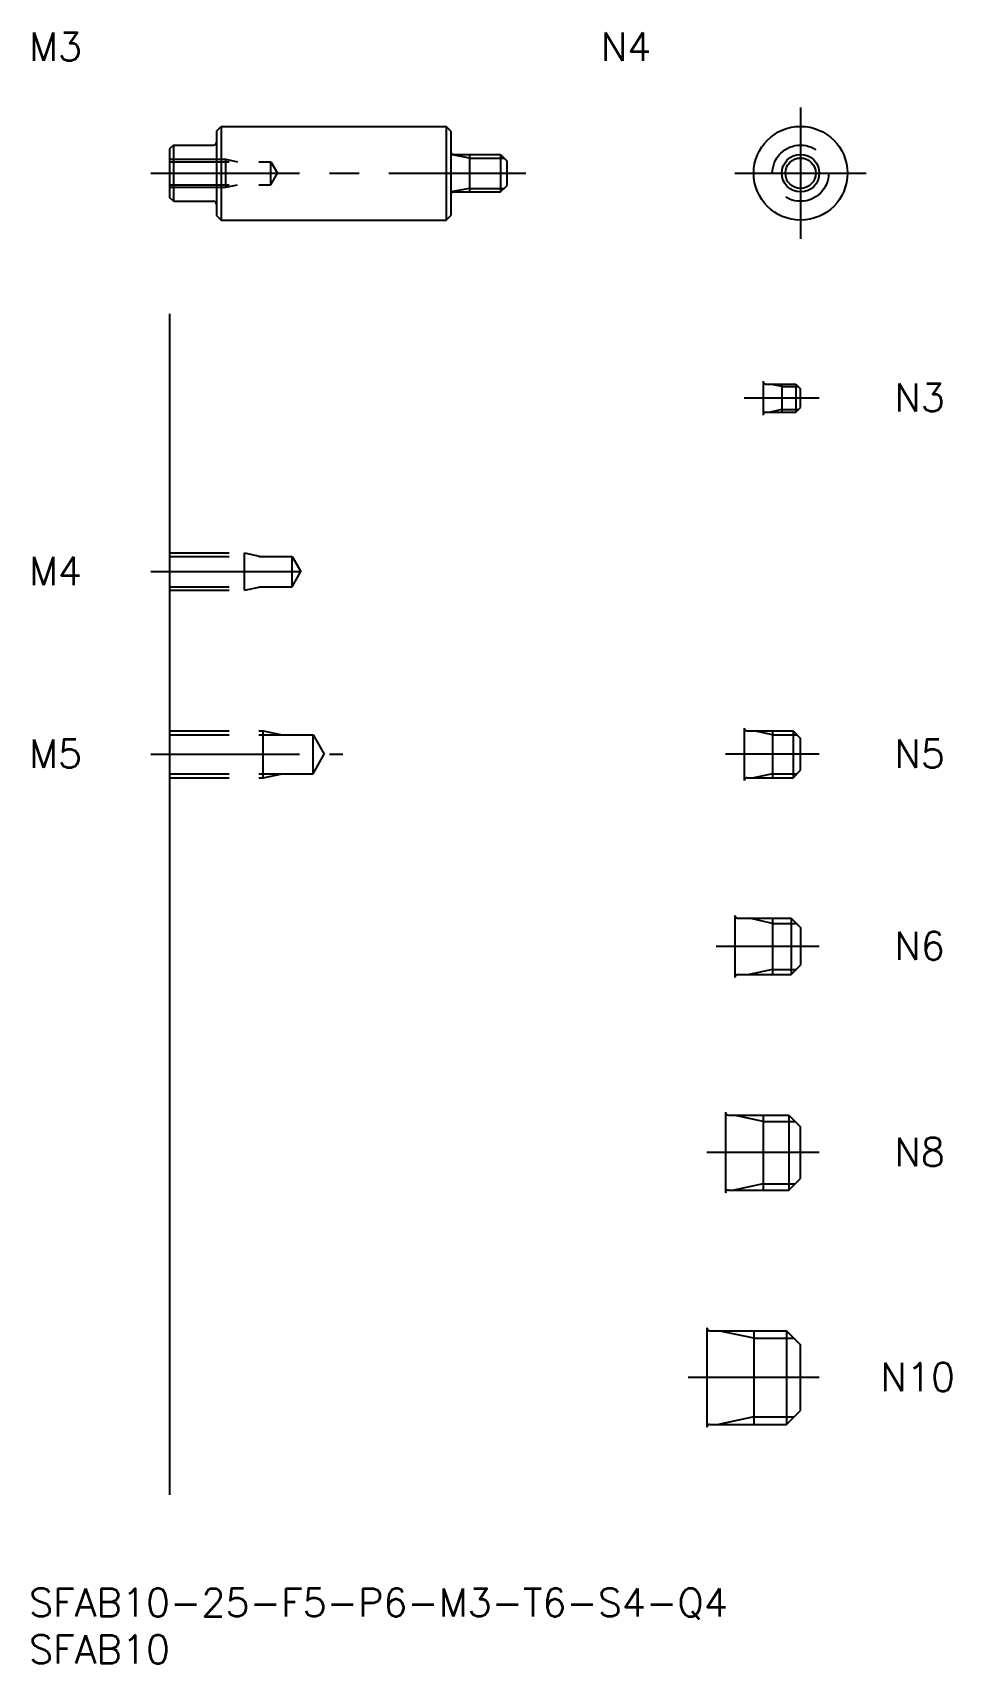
# Model space of a CAD drawing. Extents: x 0 to 98, y -8 to 166.
import ezdxf

# ---------------------------------------------------------------- set-up
doc = ezdxf.new("R2010")
doc.units = 0
doc.header["$LTSCALE"] = 0.5
doc.linetypes.add('CENTER', pattern=[50.8, 31.75, -6.35, 6.35, -6.35])
doc.linetypes.add('DASHED', pattern=[19.05, 12.7, -6.35])
for name, color, linetype in [('MSM_CENTER', 1, 'CENTER'), ('MSM_CONTINUOUS', 7, 'CONTINUOUS'), ('MSM_DASHED', 4, 'DASHED'), ('MSM_NARROW', 5, 'CONTINUOUS'), ('MSM_PART_NUMBER', 7, 'CONTINUOUS')]:
    doc.layers.add(name, color=color, linetype=linetype)
doc.styles.get("Standard").update_dxf_attribs({"font": 'txt.shx', "height": 1, "bigfont": 'bigfont.shx'})

# ---------------------------------------------------------------- blocks, each defined once
blk = doc.blocks.new('*U16')
at = {"layer": 'MSM_PART_NUMBER'}
blk.add_text('SFAB10-25-F5-P6-M3-T6-S4-Q4', height=3, dxfattribs=at).set_placement((0, -3))
blk = doc.blocks.new('*U17')
at = {"layer": 'MSM_PART_NUMBER'}
blk.add_text('SFAB10', height=3, dxfattribs=at).set_placement((0, -8))
blk = doc.blocks.new('*U18')
at = {"layer": 'MSM_PART_NUMBER'}
blk.add_text('M5', height=3, dxfattribs=at).set_placement((0, 87.56))
blk = doc.blocks.new('*U19')
at = {"layer": 'MSM_PART_NUMBER'}
blk.add_text('M4', height=3, dxfattribs=at).set_placement((0, 107.06))
blk = doc.blocks.new('*U20')
at = {"layer": 'MSM_PART_NUMBER'}
blk.add_text('N10', height=3, dxfattribs=at).set_placement((90.82, 21.06))
blk = doc.blocks.new('*U21')
at = {"layer": 'MSM_PART_NUMBER'}
blk.add_text('N8', height=3, dxfattribs=at).set_placement((92.32, 45.06))
blk = doc.blocks.new('*U22')
at = {"layer": 'MSM_PART_NUMBER'}
blk.add_text('N6', height=3, dxfattribs=at).set_placement((92.32, 67.06))
blk = doc.blocks.new('*U23')
at = {"layer": 'MSM_PART_NUMBER'}
blk.add_text('N5', height=3, dxfattribs=at).set_placement((92.32, 87.56))
blk = doc.blocks.new('*U24')
at = {"layer": 'MSM_PART_NUMBER'}
blk.add_text('M3', height=3, dxfattribs=at).set_placement((0, 163))
blk = doc.blocks.new('*U25')
at = {"layer": 'MSM_PART_NUMBER'}
blk.add_text('N4', height=3, dxfattribs=at).set_placement((61, 163))
blk = doc.blocks.new('*U26')
at = {"layer": 'MSM_PART_NUMBER'}
blk.add_text('N3', height=3, dxfattribs=at).set_placement((92.32, 125.56))

msp = doc.modelspace()

# ---------------------------------------------------------------- linework, layer by layer
at = {"layer": 'MSM_CENTER'}
for p, q in [((82.32, 158), (82.32, 144)), ((13, 151), (53, 151)), ((75.32, 151), (89.32, 151)), ((84.32, 127), (76.32, 127)), ((13, 108.5), (31, 108.5)), ((13, 89), (33.5, 89)), ((84.32, 89), (74.32, 89)), ((84.32, 68.5), (73.32, 68.5)), ((84.32, 46.5), (72.32, 46.5)), ((84.32, 22.5), (70.32, 22.5))]:
    msp.add_line(p, q, dxfattribs=at)
at = {"layer": 'MSM_CONTINUOUS'}
for p, q in [((20, 155.5), (20.5, 156)), ((20, 155.5), (20, 146.5)), ((20.5, 156), (20.5, 146)), ((20.5, 156), (44.5, 156)), ((44.5, 156), (44.5, 146)), ((45, 155.5), (44.5, 156)), ((45, 155.5), (45, 146.5)), ((15.4, 154), (15, 153.6)), ((15, 153.6), (15, 148.4)), ((15.4, 154), (19.7, 154)), ((15.4, 154), (15.4, 148)), ((45.3, 153), (50.3, 153)), ((47, 153), (47, 149)), ((50.3, 153), (51, 152.3)), ((50.3, 153), (50.3, 149)), ((51, 149.7), (51, 152.3)), ((50.3, 149), (51, 149.7)), ((15.4, 148), (15, 148.4)), ((15.4, 148), (19.7, 148)), ((45.3, 149), (50.3, 149)), ((20, 146.5), (20.5, 146)), ((44.5, 146), (45, 146.5)), ((20.5, 146), (44.5, 146)), ((15, 136), (15, 10)), ((78.32, 128.8), (78.32, 125.2)), ((78.62, 128.5), (81.82, 128.5)), ((80.32, 128.5), (80.32, 125.5)), ((81.82, 128.5), (82.32, 128)), ((81.82, 128.5), (81.82, 125.5)), ((82.32, 126), (82.32, 128)), ((78.62, 125.5), (81.82, 125.5)), ((81.82, 125.5), (82.32, 126)), ((76.32, 91.8), (76.32, 86.2)), ((76.62, 91.5), (81.52, 91.5)), ((79.32, 91.5), (79.32, 86.5)), ((81.52, 91.5), (82.32, 90.7)), ((81.52, 91.5), (81.52, 86.5)), ((82.32, 87.3), (82.32, 90.7)), ((81.52, 86.5), (82.32, 87.3)), ((76.62, 86.5), (81.52, 86.5)), ((75.32, 71.8), (75.32, 65.2)), ((75.62, 71.5), (81.32, 71.5)), ((79.32, 71.5), (79.32, 65.5)), ((81.32, 71.5), (82.32, 70.5)), ((81.32, 71.5), (81.32, 65.5)), ((82.32, 70.5), (82.32, 66.5)), ((81.32, 65.5), (82.32, 66.5)), ((75.62, 65.5), (81.32, 65.5)), ((74.32, 50.8), (74.32, 42.2)), ((74.62, 50.5), (81.07, 50.5)), ((78.32, 50.5), (78.32, 42.5)), ((81.07, 50.5), (82.32, 49.25)), ((81.07, 50.5), (81.07, 42.5)), ((82.32, 43.75), (82.32, 49.25)), ((81.07, 42.5), (82.32, 43.75)), ((74.62, 42.5), (81.07, 42.5)), ((72.32, 27.8), (72.32, 17.2)), ((72.62, 27.5), (80.82, 27.5)), ((77.32, 27.5), (77.32, 17.5)), ((80.82, 27.5), (82.32, 26)), ((80.82, 27.5), (80.82, 17.5)), ((82.32, 19), (82.32, 26)), ((72.62, 17.5), (80.82, 17.5)), ((80.82, 17.5), (82.32, 19))]:
    msp.add_line(p, q, dxfattribs=at)
for radius in [5, 2]:
    msp.add_circle((82.32, 151), radius, dxfattribs=at)
for centre, start, end in [((19.7, 154.3), 270, 0), ((45.3, 153.3), 180, 270), ((19.7, 147.7), 0, 90), ((45.3, 148.7), 90, 180), ((78.62, 128.8), 180, 270), ((78.62, 125.2), 90, 180), ((76.62, 91.8), 180, 270), ((76.62, 86.2), 90, 180), ((75.62, 71.8), 180, 270), ((75.62, 65.2), 90, 180), ((74.62, 50.8), 180, 270), ((74.62, 42.2), 90, 180), ((72.62, 27.8), 180, 270), ((72.62, 17.2), 90, 180)]:
    msp.add_arc(centre, 0.3, start, end, dxfattribs=at)
at = {"layer": 'MSM_DASHED'}
for p, q in [((15, 152.5), (21, 152.5)), ((15, 152.23), (25.79, 152.23)), ((21, 152.5), (22.25, 152.23)), ((21, 149.5), (21, 152.5)), ((25.79, 149.77), (25.79, 152.23)), ((25.79, 152.23), (26.5, 151)), ((15, 149.77), (25.79, 149.77)), ((21, 149.5), (22.25, 149.77)), ((25.79, 149.77), (26.5, 151)), ((15, 149.5), (21, 149.5)), ((15, 110.5), (23, 110.5)), ((15, 110.12), (28.06, 110.12)), ((23, 106.5), (23, 110.5)), ((23, 110.5), (24.75, 110.12)), ((28.06, 106.88), (28.06, 110.12)), ((28.06, 110.12), (29, 108.5)), ((28.06, 106.88), (29, 108.5)), ((15, 106.88), (28.06, 106.88)), ((15, 106.5), (23, 106.5)), ((23, 106.5), (24.75, 106.88)), ((15, 91.5), (25, 91.5)), ((15, 91.07), (30.31, 91.07)), ((25, 86.5), (25, 91.5)), ((25, 91.5), (27, 91.07)), ((30.31, 86.93), (30.31, 91.07)), ((30.31, 91.07), (31.5, 89)), ((30.31, 86.93), (31.5, 89)), ((15, 86.93), (30.31, 86.93)), ((15, 86.5), (25, 86.5)), ((25, 86.5), (27, 86.93))]:
    msp.add_line(p, q, dxfattribs=at)
msp.add_circle((82.32, 151), 3, dxfattribs=at)
at = {"layer": 'MSM_NARROW'}
for p, q in [((47, 152.62), (45, 153)), ((47, 152.62), (50.68, 152.62)), ((47, 149.38), (45, 149)), ((47, 149.38), (50.68, 149.38)), ((80.32, 128.23), (79.07, 128.5)), ((80.32, 128.23), (82.1, 128.23)), ((80.32, 125.77), (79.07, 125.5)), ((80.32, 125.77), (82.1, 125.77)), ((79.32, 91.07), (77.32, 91.5)), ((79.32, 91.07), (81.96, 91.07)), ((79.32, 86.93), (77.32, 86.5)), ((79.32, 86.93), (81.96, 86.93)), ((79.32, 70.96), (76.82, 71.5)), ((79.32, 70.96), (81.87, 70.96)), ((79.32, 66.04), (76.82, 65.5)), ((79.32, 66.04), (81.87, 66.04)), ((78.32, 49.82), (75.2, 50.5)), ((78.32, 49.82), (81.75, 49.82)), ((78.32, 43.18), (75.2, 42.5)), ((78.32, 43.18), (81.75, 43.18)), ((77.32, 26.69), (73.57, 27.5)), ((77.32, 26.69), (81.64, 26.69)), ((77.32, 18.31), (73.57, 17.5)), ((77.32, 18.31), (81.64, 18.31))]:
    msp.add_line(p, q, dxfattribs=at)
msp.add_circle((82.32, 151), 1.62, dxfattribs=at)

# ---------------------------------------------------------------- block references
at = {"layer": 'MSM_CONTINUOUS'}
for name in ['*U24', '*U25', '*U26', '*U19', '*U18', '*U23', '*U22', '*U21', '*U20', '*U16', '*U17']:
    msp.add_blockref(name, (0, 0), dxfattribs=at)

doc.saveas('drawing.dxf')
